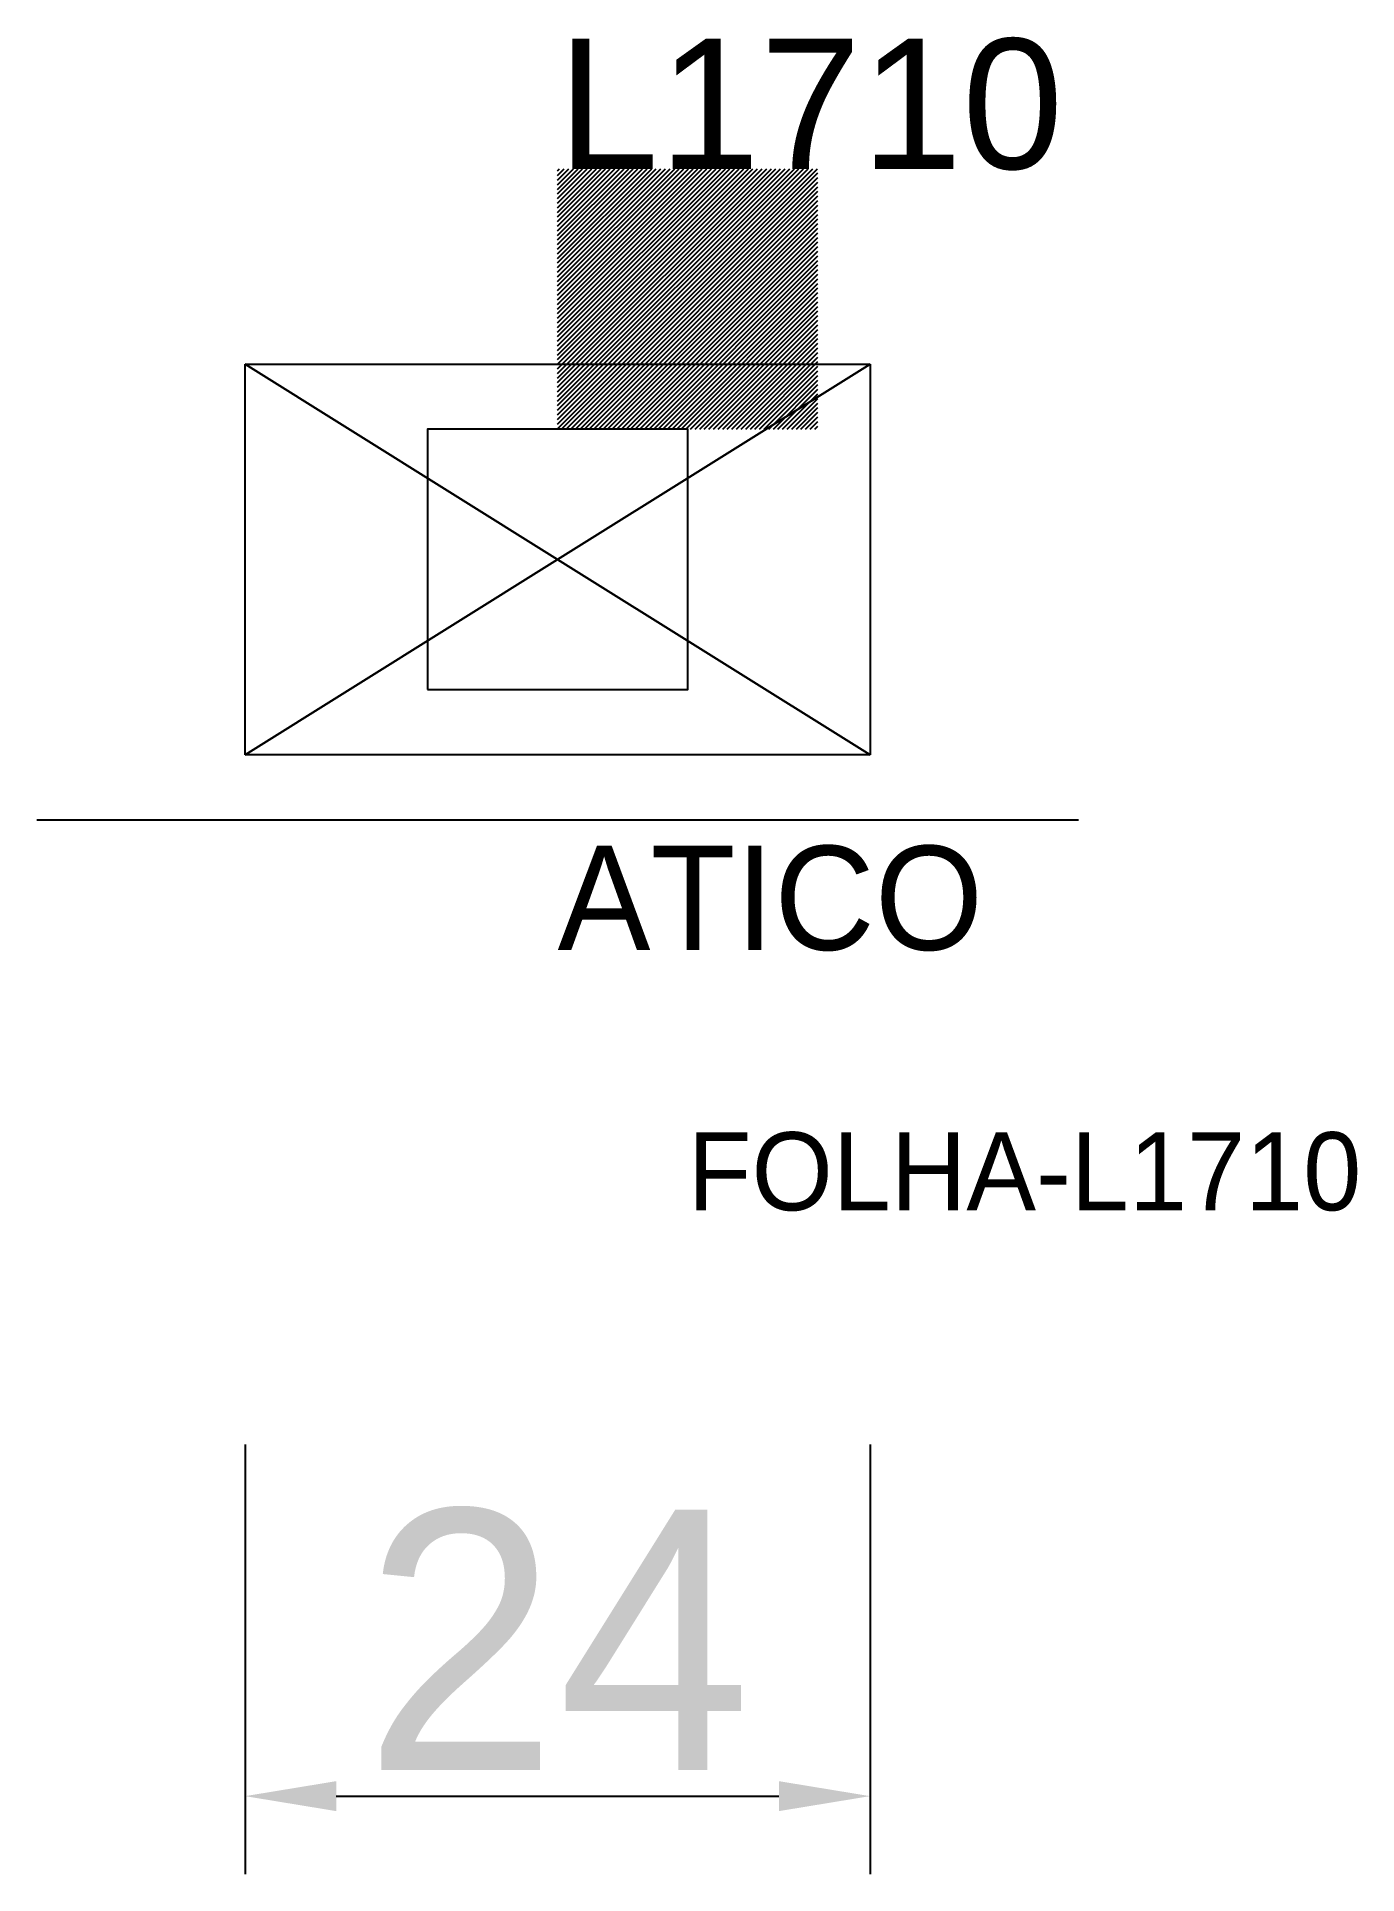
# Model space of a CAD drawing. Header units: metres. Extents: x 214.2 to 264.9, y 143.5 to 214.1.
import ezdxf

# ---------------------------------------------------------------- set-up
doc = ezdxf.new("R2010")
doc.units = ezdxf.units.M
for name, color, linetype in [('COTA', 241, 'CONTINUOUS'), ('FOLHA', 255, 'CONTINUOUS'), ('Hachura', 251, 'CONTINUOUS'), ('NOMENCLATURA', 7, 'CONTINUOUS'), ('Nível', 160, 'CONTINUOUS'), ('Painéis', 200, 'CONTINUOUS'), ('Pilares', 5, 'CONTINUOUS'), ('REAPROVEITAMENTO', 251, 'CONTINUOUS'), ('SARR_2.2x7', 40, 'CONTINUOUS')]:
    doc.layers.add(name, color=color, linetype=linetype)
doc.styles.add('ARIAL', font='Arial.ttf')
doc.dimstyles.new('EZ DXF', dxfattribs={"dimtxt": 10, "dimasz": 3.5, "dimexe": 3, "dimexo": 1.5, "dimgap": 1, "dimtad": 1, "dimdec": 1, "dimdsep": 46, "dimcen": 2.5, "dimazin": 3, "dimtfac": 1, "dimtmove": 0, "dimatfit": 3})

msp = doc.modelspace()

# ---------------------------------------------------------------- hatches: boundary and pattern name
at = {"layer": 'Hachura'}
h = msp.add_hatch(dxfattribs=at)
h.set_pattern_fill('ANSI31', scale=50)
h.paths.add_polyline_path([(234.2, 194), (246.2, 201.5), (246.2, 186.5), (234.2, 194), (246.2, 186.5), (222.2, 186.5), (234.2, 194), (222.2, 186.5), (222.2, 201.5), (234.2, 194), (222.2, 201.5), (246.2, 201.5)])
h = msp.add_hatch(dxfattribs=at)
h.set_pattern_fill('ANSI31', scale=50)
h.paths.add_polyline_path([(234.2, 194), (246.2, 201.5), (246.2, 186.5), (234.2, 194), (246.2, 186.5), (222.2, 186.5), (234.2, 194), (222.2, 186.5), (222.2, 201.5), (234.2, 194), (222.2, 201.5), (246.2, 201.5)])
at = {"layer": 'Reaproveitamento'}
h = msp.add_hatch(dxfattribs=at)
h.set_pattern_fill('SOLID')
h.paths.add_polyline_path([(234.2, 199), (244.2, 199), (244.2, 209), (234.2, 209)])
h = msp.add_hatch(dxfattribs=at)
h.set_pattern_fill('SOLID')
h.paths.add_polyline_path([(234.2, 199), (244.2, 199), (244.2, 209), (234.2, 209)])

# ---------------------------------------------------------------- linework, layer by layer
at = {"layer": 'Painéis', "color": 200}
for p, q in [((222.2, 186.5), (222.2, 201.5)), ((222.2, 201.5), (234.2, 194)), ((234.2, 194), (222.2, 201.5)), ((222.2, 201.5), (246.2, 201.5)), ((222.2, 186.5), (222.2, 201.5)), ((222.2, 201.5), (234.2, 194)), ((234.2, 194), (222.2, 201.5)), ((222.2, 201.5), (246.2, 201.5)), ((234.2, 194), (246.2, 201.5)), ((246.2, 201.5), (234.2, 194)), ((234.2, 194), (246.2, 201.5)), ((246.2, 201.5), (234.2, 194)), ((246.2, 201.5), (246.2, 186.5)), ((246.2, 201.5), (246.2, 186.5)), ((222.2, 186.5), (234.2, 194)), ((234.2, 194), (222.2, 186.5)), ((222.2, 186.5), (234.2, 194)), ((234.2, 194), (222.2, 186.5)), ((246.2, 186.5), (234.2, 194)), ((234.2, 194), (246.2, 186.5)), ((246.2, 186.5), (234.2, 194)), ((234.2, 194), (246.2, 186.5)), ((246.2, 186.5), (222.2, 186.5)), ((246.2, 186.5), (222.2, 186.5))]:
    msp.add_line(p, q, dxfattribs=at)
at = {"layer": 'Pilares'}
msp.add_lwpolyline([(229.2, 189), (239.2, 189), (239.2, 199), (229.2, 199)], close=True, dxfattribs=at)
msp.add_lwpolyline([(229.2, 189), (239.2, 189), (239.2, 199), (229.2, 199)], close=True, dxfattribs=at)
at = {"layer": 'SARR_2.2x7'}
msp.add_line((214.2, 184), (254.2, 184), dxfattribs=at)
msp.add_line((214.2, 184), (254.2, 184), dxfattribs=at)

# ---------------------------------------------------------------- texts
at = {"layer": 'FOLHA'}
msp.add_text('FOLHA-L1710', height=3, dxfattribs=at).set_placement((239.2, 169))
msp.add_text('FOLHA-L1710', height=3, dxfattribs=at).set_placement((239.2, 169))
at = {"layer": 'NOMENCLATURA', "insert": (234.2, 214), "char_height": 5, "attachment_point": 1, "style": 'ARIAL'}
msp.add_mtext('L1710', dxfattribs=at)
msp.add_mtext('L1710', dxfattribs=at)
at = {"layer": 'Nível'}
msp.add_text('ATICO', height=4, dxfattribs=at).set_placement((234.2, 179))
msp.add_text('ATICO', height=4, dxfattribs=at).set_placement((234.2, 179))

# ---------------------------------------------------------------- dimensions: what is measured, and where the dimension line sits
at = {"layer": 'COTA'}
msp.add_linear_dim(base=(222.2, 146.5), p1=(222.2, 161.5), p2=(246.2, 161.5), dimstyle='EZ DXF', dxfattribs=at).render()
msp.add_linear_dim(base=(222.2, 146.5), p1=(222.2, 161.5), p2=(246.2, 161.5), dimstyle='EZ DXF', dxfattribs=at).render()

doc.saveas('drawing.dxf')
